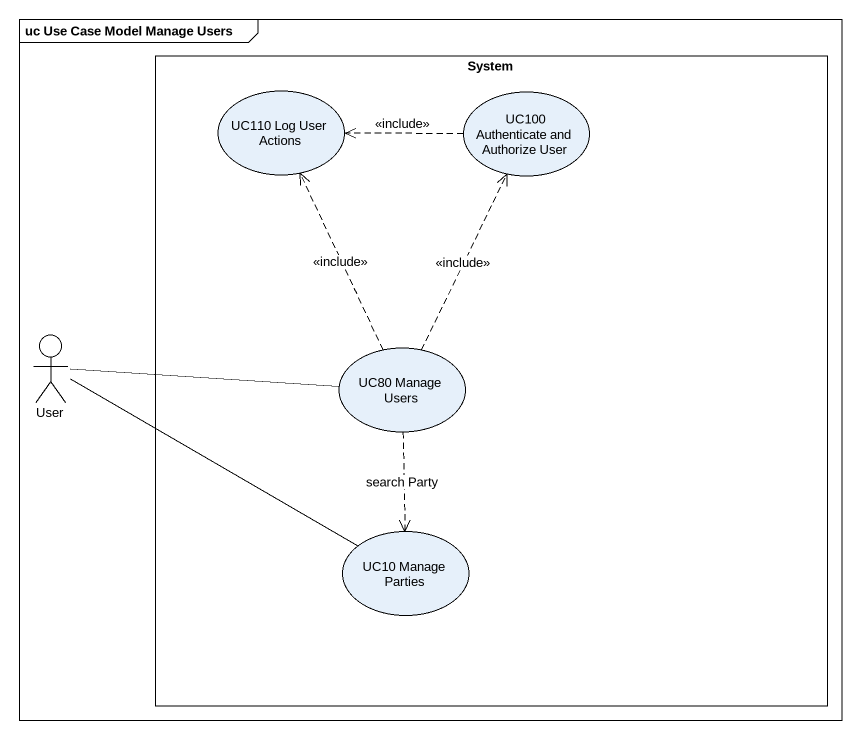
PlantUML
@startuml
mainframe uc Use Case Model Manage Users
rectangle System {
  usecase "UC110 Log User Actions" as UC110_Log_User_Actions
  usecase "UC100 Authenticate and Authorize User" as UC100_Authenticate_and
  usecase "UC80 Manage Users" as UC80_Manage_Users
  usecase "UC10 Manage Parties" as UC10_Manage_Parties
}
actor User
UC100_Authenticate_and .left.> UC110_Log_User_Actions : <<include>>
User -right- UC80_Manage_Users
User -right- UC10_Manage_Parties
UC80_Manage_Users .up.> UC110_Log_User_Actions : <<include>>
UC80_Manage_Users .up.> UC100_Authenticate_and : <<include>>
UC80_Manage_Users ..> UC10_Manage_Parties : search Party
@enduml
